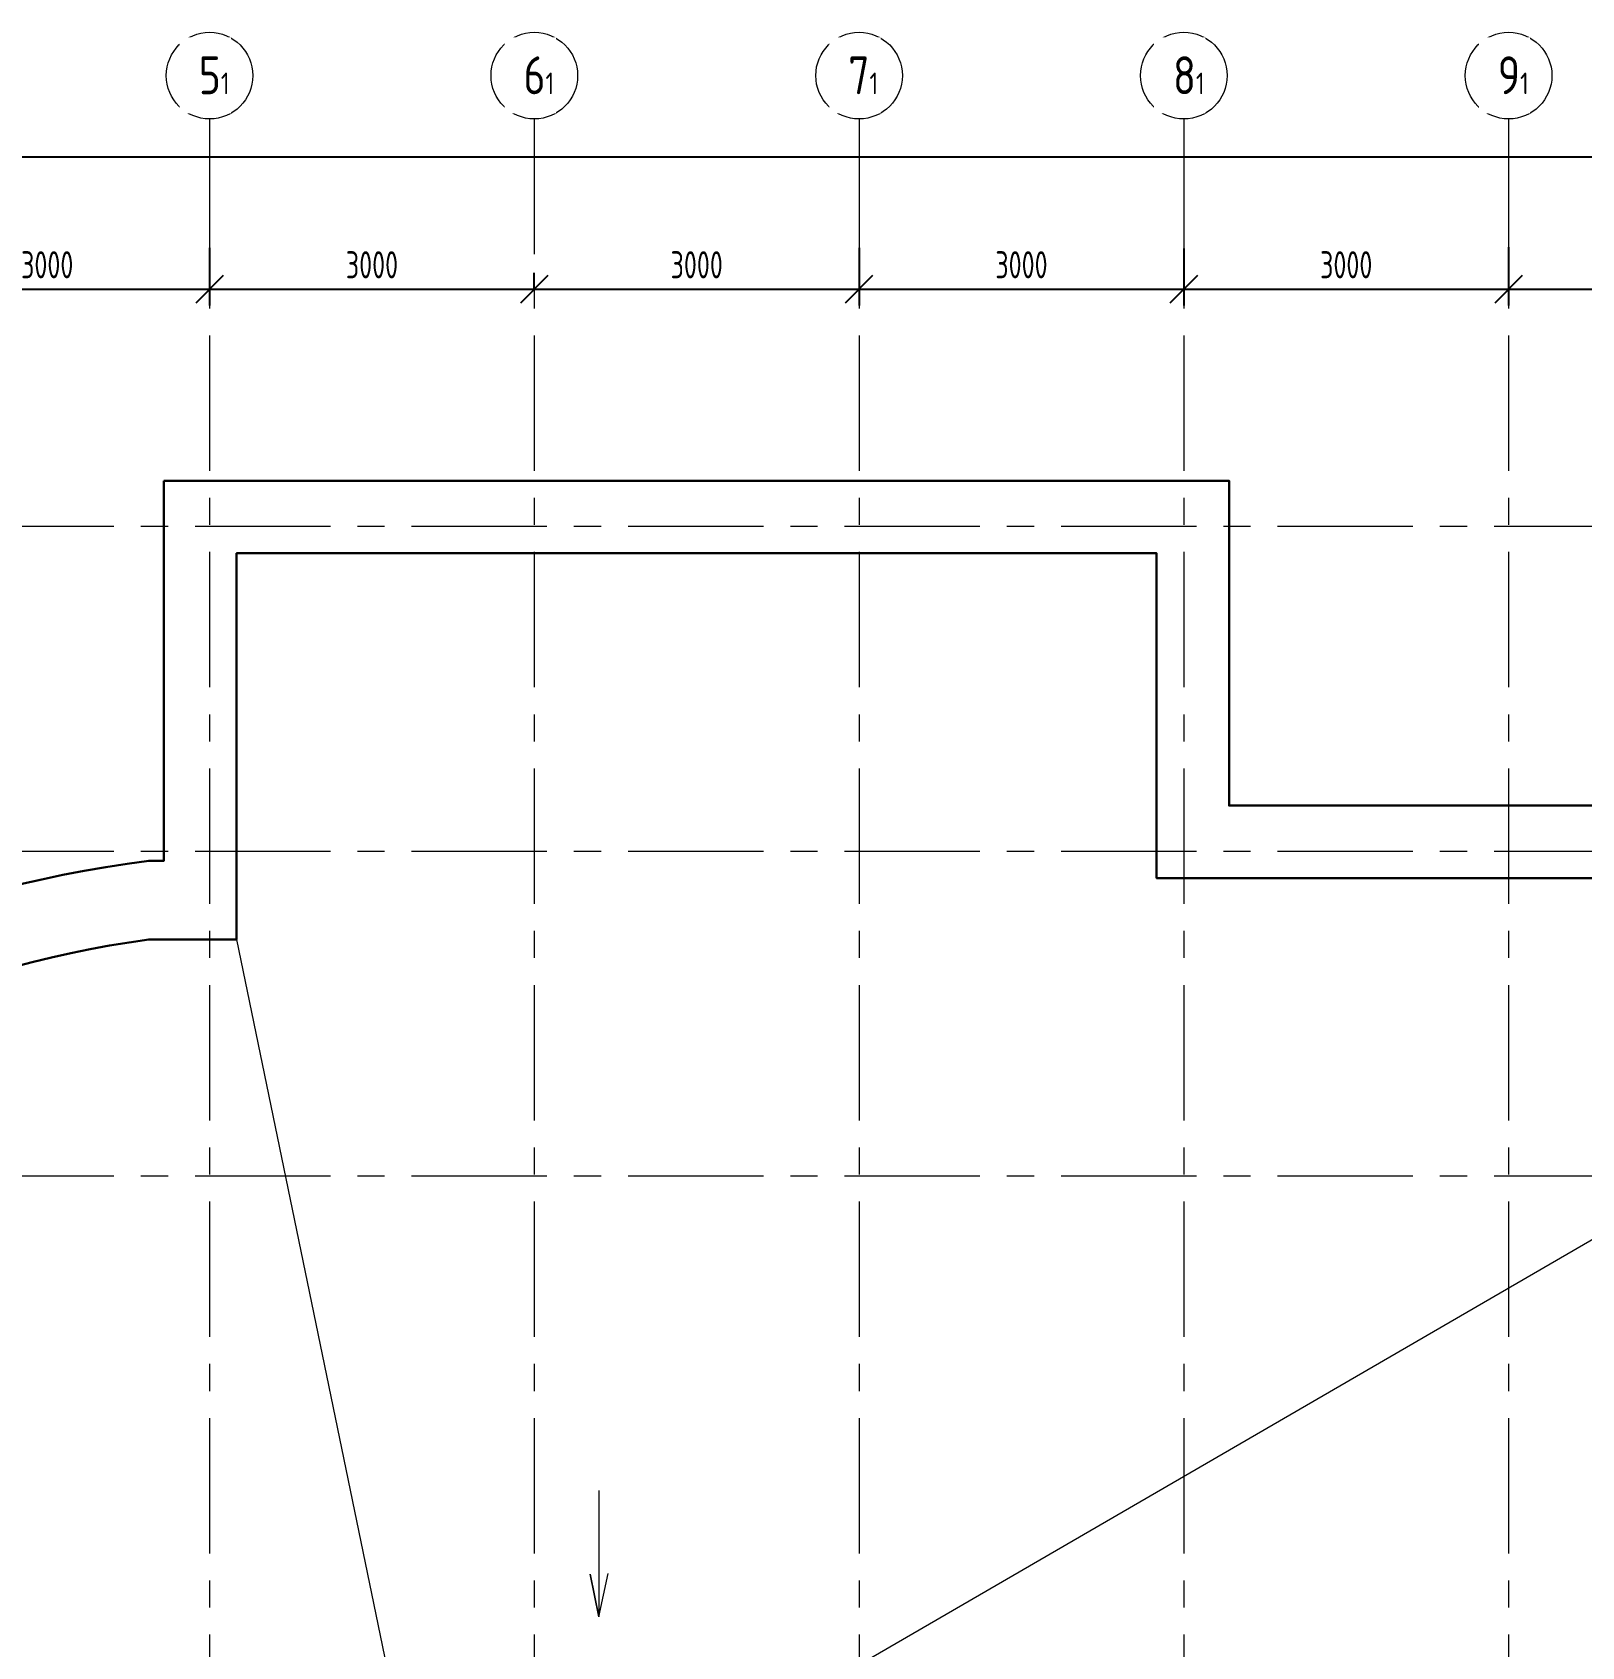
# Model space of a CAD drawing. Header units: millimetres. Extents: x -13407 to 8937287, y -2611 to 109271.
# Drawn here: x 3932 to 18245, y 65046 to 79957 of the extents above; entities that cross this region are included whole.
import ezdxf
from ezdxf import colors
from ezdxf.entities.mleader import LeaderData, LeaderLine
from ezdxf.math import Vec2, Vec3

# ---------------------------------------------------------------- set-up
doc = ezdxf.new("R2010")
doc.units = ezdxf.units.MM
doc.linetypes.add('CENTER', pattern=[2, 1.25, -0.25, 0.25, -0.25])
for name, color, linetype, lineweight in [('АР_Навесной фасад', 5, 'Continuous', 5), ('АР_Оси', 193, 'Continuous', 9), ('АР_Оси размеры', 164, 'Continuous', 9), ('АР_Отметки', 250, 'Continuous', 15), ('АР_тонкая линия', 250, 'Continuous', 0)]:
    doc.layers.add(name, color=color, linetype=linetype, lineweight=lineweight)
doc.styles.add('ISOCPEUR', font='isocpeur.ttf', dxfattribs={"width": 0.7})
doc.styles.add('ГОСТ 2.304', font='isocpeur.ttf', dxfattribs={"width": 0.7})
doc.dimstyles.new('СПДС', dxfattribs={"dimscale": 100, "dimtxt": 2.5, "dimasz": 2.5, "dimexe": 1.5, "dimexo": 0, "dimgap": 1, "dimtad": 1, "dimdec": 0, "dimrnd": 1, "dimtxsty": 'ГОСТ 2.304', "dimblk": 'OBLIQUE', "dimcen": 2.5, "dimdle": 1.5, "dimadec": 0, "dimazin": 2, "dimtfac": 0.75, "dimtdec": 0, "dimtmove": 1, "dimatfit": 3, "dimfxl": 1, "dimtolj": 1, "dimarcsym": 1})

# ---------------------------------------------------------------- blocks, each defined once
blk = doc.blocks.new('_Oblique')
at = {"color": 0, "linetype": 'ByBlock', "lineweight": -2}
blk.add_line((-0.5, -0.5), (0.5, 0.5), dxfattribs=at)
blk = doc.blocks.new('*D143')
at = {"layer": 'АР_Оси размеры', "color": 0, "lineweight": -2, "ltscale": 100, "transparency": 16777216}
for p, q in [((2569.938392028445, 78172.84609701135), (2569.938392028445, 77435.1015473844)), ((5569.938392028445, 77967.13520882811), (5569.938392028445, 77435.1015473844)), ((2419.938392028445, 77585.1015473844), (5719.938392028445, 77585.1015473844))]:
    blk.add_line(p, q, dxfattribs=at)
at = {"layer": 'АР_Оси размеры', "color": 0, "lineweight": -2, "ltscale": 100, "transparency": 16777216, "xscale": 250, "yscale": 250, "zscale": 250, "rotation": 180}
blk.add_blockref('_Oblique', (2569.938392028445, 77585.1015473844), dxfattribs=at)
at = {"layer": 'АР_Оси размеры', "color": 0, "lineweight": -2, "ltscale": 100, "transparency": 16777216, "xscale": 250, "yscale": 250, "zscale": 250}
blk.add_blockref('_Oblique', (5569.938392028445, 77585.1015473844), dxfattribs=at)
at = {"layer": 'АР_Оси размеры', "color": 0, "ltscale": 100, "transparency": 16777216, "insert": (4069.938392028445, 77810.1015473844), "char_height": 250, "attachment_point": 5, "style": 'ГОСТ 2.304'}
blk.add_mtext('\\A1;3000', dxfattribs=at)
blk = doc.blocks.new('*D144')
at = {"layer": 'АР_Оси размеры', "color": 0, "lineweight": -2, "ltscale": 100, "transparency": 16777216}
for p, q in [((5569.938392028445, 77967.13520882811), (5569.938392028445, 77435.1015473844)), ((8569.938392028387, 77585.1015473844), (8569.938392028387, 77735.1015473844)), ((5419.938392028445, 77585.1015473844), (8719.938392028387, 77585.1015473844))]:
    blk.add_line(p, q, dxfattribs=at)
at = {"layer": 'АР_Оси размеры', "color": 0, "lineweight": -2, "ltscale": 100, "transparency": 16777216, "xscale": 250, "yscale": 250, "zscale": 250, "rotation": 180}
blk.add_blockref('_Oblique', (5569.938392028445, 77585.1015473844), dxfattribs=at)
at = {"layer": 'АР_Оси размеры', "color": 0, "lineweight": -2, "ltscale": 100, "transparency": 16777216, "xscale": 250, "yscale": 250, "zscale": 250}
blk.add_blockref('_Oblique', (8569.938392028387, 77585.1015473844), dxfattribs=at)
at = {"layer": 'АР_Оси размеры', "color": 0, "ltscale": 100, "transparency": 16777216, "insert": (7069.938392028416, 77810.1015473844), "char_height": 250, "attachment_point": 5, "style": 'ГОСТ 2.304'}
blk.add_mtext('\\A1;3000', dxfattribs=at)
blk = doc.blocks.new('*D145')
at = {"layer": 'АР_Оси размеры', "color": 0, "lineweight": -2, "ltscale": 100, "transparency": 16777216}
for p, q in [((11569.93839202845, 77967.13520882811), (11569.93839202845, 77435.1015473844)), ((8569.938392028387, 77585.1015473844), (8569.938392028387, 77735.1015473844)), ((8419.938392028387, 77585.1015473844), (11719.93839202845, 77585.1015473844))]:
    blk.add_line(p, q, dxfattribs=at)
at = {"layer": 'АР_Оси размеры', "color": 0, "lineweight": -2, "ltscale": 100, "transparency": 16777216, "xscale": 250, "yscale": 250, "zscale": 250, "rotation": 180}
blk.add_blockref('_Oblique', (8569.938392028387, 77585.1015473844), dxfattribs=at)
at = {"layer": 'АР_Оси размеры', "color": 0, "lineweight": -2, "ltscale": 100, "transparency": 16777216, "xscale": 250, "yscale": 250, "zscale": 250}
blk.add_blockref('_Oblique', (11569.93839202845, 77585.1015473844), dxfattribs=at)
at = {"layer": 'АР_Оси размеры', "color": 0, "ltscale": 100, "transparency": 16777216, "insert": (10069.93839202842, 77810.1015473844), "char_height": 250, "attachment_point": 5, "style": 'ГОСТ 2.304'}
blk.add_mtext('\\A1;3000', dxfattribs=at)
blk = doc.blocks.new('*D146')
at = {"layer": 'АР_Оси размеры', "color": 0, "lineweight": -2, "ltscale": 100, "transparency": 16777216}
for p, q in [((11569.93839202845, 77967.13520882811), (11569.93839202845, 77435.1015473844)), ((14569.93839202845, 77961.38656066009), (14569.93839202845, 77435.1015473844)), ((11419.93839202845, 77585.1015473844), (14719.93839202845, 77585.1015473844))]:
    blk.add_line(p, q, dxfattribs=at)
at = {"layer": 'АР_Оси размеры', "color": 0, "lineweight": -2, "ltscale": 100, "transparency": 16777216, "xscale": 250, "yscale": 250, "zscale": 250, "rotation": 180}
blk.add_blockref('_Oblique', (11569.93839202845, 77585.1015473844), dxfattribs=at)
at = {"layer": 'АР_Оси размеры', "color": 0, "lineweight": -2, "ltscale": 100, "transparency": 16777216, "xscale": 250, "yscale": 250, "zscale": 250}
blk.add_blockref('_Oblique', (14569.93839202845, 77585.1015473844), dxfattribs=at)
at = {"layer": 'АР_Оси размеры', "color": 0, "ltscale": 100, "transparency": 16777216, "insert": (13069.93839202845, 77810.1015473844), "char_height": 250, "attachment_point": 5, "style": 'ГОСТ 2.304'}
blk.add_mtext('\\A1;3000', dxfattribs=at)
blk = doc.blocks.new('*D147')
at = {"layer": 'АР_Оси размеры', "color": 0, "lineweight": -2, "ltscale": 100, "transparency": 16777216}
for p, q in [((14569.93839202845, 77961.38656066009), (14569.93839202845, 77435.1015473844)), ((17569.93839202856, 77972.95485230791), (17569.93839202856, 77435.1015473844)), ((14419.93839202845, 77585.1015473844), (17719.93839202856, 77585.1015473844))]:
    blk.add_line(p, q, dxfattribs=at)
at = {"layer": 'АР_Оси размеры', "color": 0, "lineweight": -2, "ltscale": 100, "transparency": 16777216, "xscale": 250, "yscale": 250, "zscale": 250, "rotation": 180}
blk.add_blockref('_Oblique', (14569.93839202845, 77585.1015473844), dxfattribs=at)
at = {"layer": 'АР_Оси размеры', "color": 0, "lineweight": -2, "ltscale": 100, "transparency": 16777216, "xscale": 250, "yscale": 250, "zscale": 250}
blk.add_blockref('_Oblique', (17569.93839202856, 77585.1015473844), dxfattribs=at)
at = {"layer": 'АР_Оси размеры', "color": 0, "ltscale": 100, "transparency": 16777216, "insert": (16069.9383920285, 77810.1015473844), "char_height": 250, "attachment_point": 5, "style": 'ГОСТ 2.304'}
blk.add_mtext('\\A1;3000', dxfattribs=at)
blk = doc.blocks.new('*D148')
at = {"layer": 'АР_Оси размеры', "color": 0, "lineweight": -2, "ltscale": 100, "transparency": 16777216}
for p, q in [((17569.93839202856, 77972.95485230791), (17569.93839202856, 77435.1015473844)), ((20569.93839202868, 77926.6797136243), (20569.93839202868, 77435.1015473844)), ((17419.93839202856, 77585.1015473844), (20719.93839202868, 77585.1015473844))]:
    blk.add_line(p, q, dxfattribs=at)
at = {"layer": 'АР_Оси размеры', "color": 0, "lineweight": -2, "ltscale": 100, "transparency": 16777216, "xscale": 250, "yscale": 250, "zscale": 250, "rotation": 180}
blk.add_blockref('_Oblique', (17569.93839202856, 77585.1015473844), dxfattribs=at)
at = {"layer": 'АР_Оси размеры', "color": 0, "lineweight": -2, "ltscale": 100, "transparency": 16777216, "xscale": 250, "yscale": 250, "zscale": 250}
blk.add_blockref('_Oblique', (20569.93839202868, 77585.1015473844), dxfattribs=at)
at = {"layer": 'АР_Оси размеры', "color": 0, "ltscale": 100, "transparency": 16777216, "insert": (19069.93839202862, 77810.1015473844), "char_height": 250, "attachment_point": 5, "style": 'ГОСТ 2.304'}
blk.add_mtext('\\A1;3000', dxfattribs=at)
blk = doc.blocks.new('*D160')
at = {"layer": 'АР_Оси размеры', "color": 0, "lineweight": -2, "ltscale": 100, "transparency": 16777216}
for p, q in [((-6430.061607971496, 78807.46890610017), (-6430.061607971496, 78957.46890610017)), ((57079.93839202885, 78807.46890610017), (57079.93839202885, 78957.46890610017)), ((-6580.061607971496, 78807.46890610017), (57229.93839202885, 78807.46890610017))]:
    blk.add_line(p, q, dxfattribs=at)
at = {"layer": 'АР_Оси размеры', "color": 0, "lineweight": -2, "ltscale": 100, "transparency": 16777216, "xscale": 250, "yscale": 250, "zscale": 250, "rotation": 180}
blk.add_blockref('_Oblique', (-6430.061607971496, 78807.46890610017), dxfattribs=at)
at = {"layer": 'АР_Оси размеры', "color": 0, "lineweight": -2, "ltscale": 100, "transparency": 16777216, "xscale": 250, "yscale": 250, "zscale": 250}
blk.add_blockref('_Oblique', (57079.93839202885, 78807.46890610017), dxfattribs=at)
at = {"layer": 'АР_Оси размеры', "color": 0, "ltscale": 100, "transparency": 16777216, "insert": (25324.93839202868, 79032.46890610017), "char_height": 250, "attachment_point": 5, "style": 'ГОСТ 2.304'}
blk.add_mtext('\\A1;63510', dxfattribs=at)
blk = doc.blocks.new('_DotSmall')
at = {"color": 0, "linetype": 'ByBlock', "const_width": 0.5}
blk.add_lwpolyline([(-0.0625, 0, 1), (0.0625, 0, 1)], format="xyb", close=True, dxfattribs=at)
blk = doc.blocks.new('A$C6f2de472')
at = {"layer": 'АР_тонкая линия', "ltscale": 100}
for p, q in [((54.57592772785574, -68.52589298801445), (54.57592772785574, -734.3112859727285)), ((54.57592772785574, -734.3112859727285), (9.624901639340763, -509.7124210055539)), ((9.624901639340763, -509.7124210055539), (54.57592772785574, -734.3112859727285)), ((54.57592772785574, -734.3112859727285), (103.6099336369945, -505.6287240333957))]:
    blk.add_line(p, q, dxfattribs=at)

msp = doc.modelspace()

# ---------------------------------------------------------------- linework, layer by layer
at = {"layer": 'АР_Навесной фасад', "color": 18, "lineweight": 30, "ltscale": 100, "true_color": 0x000000}
for points in [[(5148.683119541325, 75815.00000000012), (14988.68311954133, 75815.00000000029), (14988.68311954138, 72815.00000000003), (23148.68311954167, 72814.99999999994), (23148.68311954167, 76325.00000000012), (31489.23097043898, 76325.00000000012), (31488.68311954167, 72815.00000000003), (57498.68311954621, 72814.9999999876), (57498.68311954621, 62974.99999999376), (53988.68311954173, 62974.99999999376), (53988.68311954167, 59845.00000000148), (24448.04235250427, 59844.99999999996), (24448.04235250427, 59704.99999999996, -0.1768280985894461), (21678.04433466442, 53503.6566586637, -0.1882125360542776), (15128.56195016921, 50510.26104344537), (14988.56195016921, 50510.26104344537), (14988.56195016921, 47330.00000000001)], [(-911.4380498307873, 26679.99999999241), (-911.4380498307873, 50975.00000000002), (-6851.316880458558, 50974.99999999963), (-6851.316880459432, 63814.99999999999), (-3341.539734763559, 63815.00000000017), (-3341.539734763559, 63955.00000000005, -0.2153268967085074), (-742.653775617131, 69709.94028364198, -0.1503938414941028), (5008.683119541325, 72305.22285430494), (5148.683119541325, 72305.22285430494), (5148.683119541383, 75815.00000000006)], [(-111.4380498307873, 27479.99999999413), (-111.4380498307873, 51645.00000000028), (-6181.316880458151, 51644.99999999989), (-6181.316880458908, 63144.99999999993), (-2614.079202950001, 63145.00000000011), (-2614.271701950114, 63960.02225728856, -0.2171189779390038), (-221.6877982754086, 69199.44274902024, -0.1455457966776048), (5008.031369650736, 71578.3214633649), (5818.683119541325, 71578.3214633649), (5818.683119541325, 75144.99999999988), (14318.68311954133, 75145.00000000006), (14318.68311954133, 72144.99999999994), (23818.68311954167, 72144.99999999983), (23818.68311954167, 75655.01064485262), (30818.96020827588, 75654.989355147), (30818.40603080747, 72144.83690307097), (56828.67679297057, 72144.85819276416)]]:
    msp.add_lwpolyline(points, format="xyb", dxfattribs=at)
at = {"layer": 'АР_Оси', "linetype": 'CENTER', "ltscale": 1000}
for p, q in [((5569.938392028445, 79157.46890610011), (5569.938392028445, 23425.12034240968)), ((8569.938392028445, 79157.46890610017), (8569.938392028445, 23425.12034240968)), ((11569.93839202845, 79157.46890610011), (11569.93839202845, 23425.12034240968)), ((14569.93839202845, 79157.46890610017), (14569.93839202845, 23425.12034240968)), ((17569.93839202856, 79157.46890610011), (17569.93839202856, 23425.12034240968)), ((-12563.75553944497, 75395), (70614.64651527419, 75394.99999999994)), ((-12563.75553944497, 72395), (70614.64651527419, 72394.99999999994)), ((-12563.75553944497, 69395), (70614.64651527419, 69394.99999999994))]:
    msp.add_line(p, q, dxfattribs=at)
at = {"layer": 'АР_Оси', "ltscale": 0.5}
for centre in [(5569.938392028213, 79557.46890610017), (8569.938392028213, 79557.46890610017), (11569.93839202821, 79557.46890610017), (14569.93839202821, 79557.46890610017), (17569.93839202833, 79557.46890610017)]:
    msp.add_circle(centre, 400, dxfattribs=at)
at = {"layer": 'АР_тонкая линия', "ltscale": 100}
msp.add_line((8559.938392028445, 63136.91053117321), (23818.47306068294, 71983.95487485785), dxfattribs=at)
msp.add_lwpolyline([(5818.683119541325, 71578.3214633649), (7562.296299242182, 63136.91053117318)], dxfattribs=at)

# ---------------------------------------------------------------- block references
at = {"layer": 'АР_тонкая линия', "ltscale": 100, "xscale": 1.754367527776944, "yscale": 1.754367527776944, "zscale": 1.754367527776944}
msp.add_blockref('A$C6f2de472', (9068.883948718372, 66610.2569725312), dxfattribs=at)

# ---------------------------------------------------------------- dimensions: what is measured, and where the dimension line sits
at = {"layer": 'АР_Оси размеры', "ltscale": 100}
for base, p1, p2, picture, middle in [((5569.938392028445, 77585.1015473844), (2569.938392028445, 78172.84609701135), (5569.938392028445, 77967.13520882811), '*D143', (4069.938392028445, 77810.1015473844)), ((8569.938392028387, 77585.1015473844), (5569.938392028445, 77967.13520882811), (8569.938392028387, 77585.1015473844), '*D144', (7069.938392028416, 77810.1015473844)), ((11569.93839202845, 77585.1015473844), (8569.938392028387, 77585.1015473844), (11569.93839202845, 77967.13520882811), '*D145', (10069.93839202842, 77810.1015473844)), ((14569.93839202845, 77585.1015473844), (11569.93839202845, 77967.13520882811), (14569.93839202845, 77961.38656066009), '*D146', (13069.93839202845, 77810.1015473844)), ((17569.93839202856, 77585.1015473844), (14569.93839202845, 77961.38656066009), (17569.93839202856, 77972.95485230791), '*D147', (16069.9383920285, 77810.1015473844)), ((20569.93839202868, 77585.1015473844), (17569.93839202856, 77972.95485230791), (20569.93839202868, 77926.6797136243), '*D148', (19069.93839202862, 77810.1015473844))]:
    dim = msp.add_linear_dim(base=base, p1=p1, p2=p2, dimstyle='СПДС', dxfattribs=at)
    dim.commit()
    dim.dimension.update_dxf_attribs({"geometry": picture, "text_midpoint": middle})

# ---------------------------------------------------------------- leaders
at = {"layer": 'АР_Отметки'}
ml = msp.add_multileader_mtext('Standard', dxfattribs=at)
ml.set_content('Л.4', color=256, style='ISOCPEUR')
ml.set_leader_properties(color=256, linetype='Continuous', lineweight=-1)
ml.set_arrow_properties(name='DOTSMALL')
ml.build(insert=Vec2(0, 0))
ml.multileader.update_dxf_attribs({"has_text_frame": 1, "text_left_attachment_type": 4, "text_right_attachment_type": 4, "dogleg_length": 100, "arrow_head_size": 180})
ctx = ml.context
ctx.base_point, ctx.char_height, ctx.arrow_head_size, ctx.landing_gap_size, ctx.plane_origin = Vec3(24839.76271950826, 74395.90235821134), 250, 180, 50, Vec3(52223.48713162227, 62772.7828781779)
ctx.left_attachment, ctx.right_attachment = 4, 4
notes = []
notes.append((ctx, [(0, (0, 0, 0), (0, 0), (1, 0), 1, [])]))
ctx.mtext.insert, ctx.mtext.width, ctx.mtext.line_spacing_style, ctx.mtext.flow_direction = Vec3(24889.76271950826, 74729.23569154469), 852.6970314602484, 2, 5
ml = msp.add_multileader_mtext('Standard', dxfattribs=at)
ml.set_content('+11,550', color=256, style='ISOCPEUR')
ml.set_leader_properties(color=256, linetype='Continuous', lineweight=-1)
ml.set_arrow_properties(name='DOTSMALL')
ml.build(insert=Vec2(0, 0))
ml.multileader.update_dxf_attribs({"has_text_frame": 1, "text_left_attachment_type": 4, "text_right_attachment_type": 4, "dogleg_length": 100, "arrow_head_size": 180})
ctx = ml.context
ctx.base_point, ctx.char_height, ctx.arrow_head_size, ctx.landing_gap_size, ctx.plane_origin = Vec3(24235.27438206534, 73745.51628102484), 250, 180, 50, Vec3(22074.06201199681, 73154.27070753952)
ctx.left_attachment, ctx.right_attachment = 4, 4
notes.append((ctx, [(0, (0, 0, 0), (0, 0), (1, 0), 1, [])]))
ctx.mtext.insert, ctx.mtext.width, ctx.mtext.line_spacing_style, ctx.mtext.flow_direction = Vec3(24285.27438206534, 74078.84961435816), 852.6970314602484, 2, 5
ml = msp.add_multileader_mtext('Standard', dxfattribs=at)
ml.set_content('+11,550', color=256, style='ISOCPEUR')
ml.set_leader_properties(color=256, linetype='Continuous', lineweight=-1)
ml.set_arrow_properties(name='DOTSMALL')
ml.build(insert=Vec2(0, 0))
ml.multileader.update_dxf_attribs({"has_text_frame": 1, "text_left_attachment_type": 4, "text_right_attachment_type": 4, "dogleg_length": 100, "arrow_head_size": 180})
ctx = ml.context
ctx.base_point, ctx.char_height, ctx.arrow_head_size, ctx.landing_gap_size, ctx.plane_origin = Vec3(24235.27438206534, 73745.51628102484), 250, 180, 50, Vec3(22074.06201199681, 73154.27070753952)
ctx.left_attachment, ctx.right_attachment = 4, 4
notes.append((ctx, [(0, (0, 0, 0), (0, 0), (1, 0), 1, [])]))
ctx.mtext.insert, ctx.mtext.width, ctx.mtext.line_spacing_style, ctx.mtext.flow_direction = Vec3(24285.27438206534, 74078.84961435816), 852.6970314602484, 2, 5
ml = msp.add_multileader_mtext('Standard', dxfattribs=at)
ml.set_content('+13,200', color=256, style='ISOCPEUR')
ml.set_leader_properties(color=256, linetype='Continuous', lineweight=-1)
ml.set_arrow_properties(name='DOTSMALL')
ml.build(insert=Vec2(0, 0))
ml.multileader.update_dxf_attribs({"has_text_frame": 1, "text_left_attachment_type": 4, "text_right_attachment_type": 4, "dogleg_length": 100, "arrow_head_size": 180})
ctx = ml.context
ctx.base_point, ctx.char_height, ctx.arrow_head_size, ctx.landing_gap_size, ctx.plane_origin = Vec3(29391.12480184034, 73679.0657556867), 250, 180, 50, Vec3(27074.06201199681, 73899.27070753952)
ctx.left_attachment, ctx.right_attachment = 4, 4
notes.append((ctx, [(0, (0, 0, 0), (0, 0), (1, 0), 1, [])]))
ctx.mtext.insert, ctx.mtext.width, ctx.mtext.line_spacing_style, ctx.mtext.flow_direction = Vec3(29441.12480184034, 74012.39908902001), 852.6970314602484, 2, 5
ml = msp.add_multileader_mtext('Standard', dxfattribs=at)
ml.set_content('+13,340', color=256, style='ISOCPEUR')
ml.set_leader_properties(color=256, linetype='Continuous', lineweight=-1)
ml.set_arrow_properties(name='DOTSMALL')
ml.build(insert=Vec2(0, 0))
ml.multileader.update_dxf_attribs({"has_text_frame": 1, "text_left_attachment_type": 4, "text_right_attachment_type": 4, "dogleg_length": 100, "arrow_head_size": 180})
ctx = ml.context
ctx.base_point, ctx.char_height, ctx.arrow_head_size, ctx.landing_gap_size, ctx.plane_origin = Vec3(29275.33447661996, 72087.2604365425), 250, 180, 50, Vec3(27756.45945010323, 72382.14586530888)
ctx.left_attachment, ctx.right_attachment = 4, 4
notes.append((ctx, [(0, (0, 0, 0), (0, 0), (1, 0), 1, [])]))
ctx.mtext.insert, ctx.mtext.width, ctx.mtext.line_spacing_style, ctx.mtext.flow_direction = Vec3(29325.33447661996, 72420.59376987582), 852.6970314602484, 2, 5
for ctx, leaders in notes:
    for number, flags, end, landing, length, lines in leaders:
        leader = LeaderData()
        leader.index, (leader.has_last_leader_line, leader.has_dogleg_vector, leader.attachment_direction) = number, flags
        leader.last_leader_point, leader.dogleg_vector, leader.dogleg_length = Vec3(end), Vec3(landing), length
        for number, points, colour, breaks in lines:
            line = LeaderLine()
            line.index, line.vertices, line.color, line.breaks = number, Vec3.list(points), colors.encode_raw_color(colour), breaks
            leader.lines.append(line)
        ctx.leaders.append(leader)

# ---------------------------------------------------------------- next in the draw order: texts
at = {"layer": 'АР_Оси', "char_height": 350, "width": 123.8670816197991, "attachment_point": 1, "line_spacing_factor": 1.149209049011902, "style": 'ГОСТ 2.304', "bg_fill": 2}
for s, insert in [('{\\W0.8;5\\H0.57143x;1}', (5470.117719988804, 79735.24772346605)), ('{\\W0.8;6\\H0.57143x;1}', (8470.117719988804, 79735.24772346605)), ('{\\W0.8;7\\H0.57143x;1}', (11470.1177199888, 79735.24772346605)), ('{\\W0.8;8\\H0.57143x;1}', (14470.1177199888, 79735.24772346605)), ('{\\W0.8;9\\H0.57143x;1}', (17470.11771998892, 79735.24772346605))]:
    msp.add_mtext(s, dxfattribs=dict(at, insert=insert))

# ---------------------------------------------------------------- next in the draw order: dimensions: what is measured, and where the dimension line sits
at = {"layer": 'АР_Оси размеры', "ltscale": 100}
dim = msp.add_linear_dim(base=(57079.93839202885, 78807.46890610017), p1=(-6430.061607971496, 78807.46890610017), p2=(57079.93839202885, 78807.46890610017), dimstyle='СПДС', dxfattribs=at)
dim.commit()
dim.dimension.update_dxf_attribs({"geometry": '*D160', "text_midpoint": (25324.93839202868, 79032.46890610017)})

doc.saveas('drawing.dxf')
